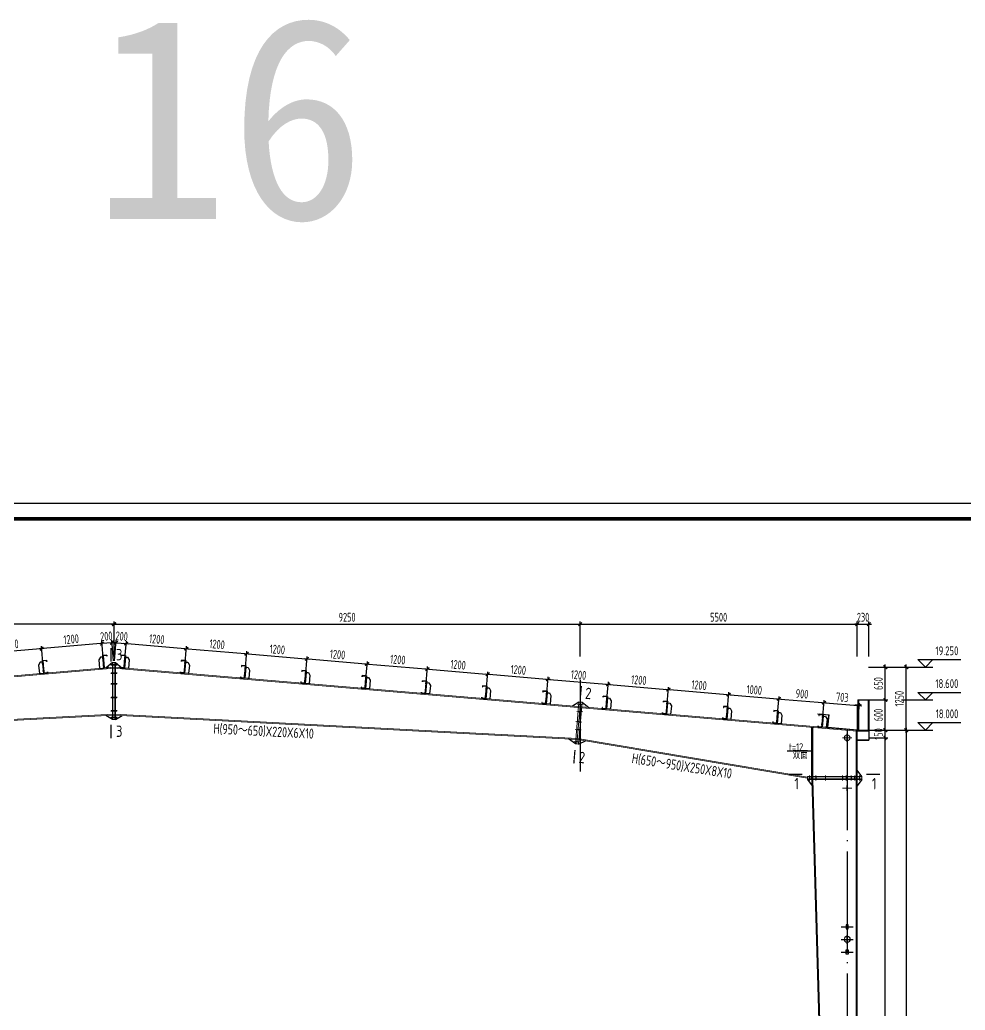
# Model space of a CAD drawing. Extents: x -3102990 to -851544, y -5293060 to -2540151.
# Drawn here: x -1113714 to -1076190, y -2651013 to -2611723 of the extents above; entities that cross this region are included whole.
import ezdxf
from ezdxf.enums import TextEntityAlignment as Align

# ---------------------------------------------------------------- set-up
doc = ezdxf.new("R2010")
doc.units = 0
doc.header["$LTSCALE"] = 1000
doc.header["$PDMODE"] = 1
doc.linetypes.add('DOTE', pattern=[2.42, 2, -0.2, 0.02, -0.2])
doc.layers.get('0').update_dxf_attribs({"linetype": 'CONTINUOUS'})
doc.layers.get('Defpoints').update_dxf_attribs({"linetype": 'CONTINUOUS'})
for name, color, linetype in [('10', 7, 'CONTINUOUS'), ('AXIS', 253, 'DOTE'), ('BEAM_CON', 4, 'CONTINUOUS'), ('COLU', 7, 'CONTINUOUS'), ('DIM', 3, 'CONTINUOUS'), ('NUM', 7, 'CONTINUOUS'), ('PUB_TITLE', 4, 'CONTINUOUS'), ('REIN', 1, 'CONTINUOUS'), ('TEXT', 7, 'CONTINUOUS'), ('THIN', 7, 'CONTINUOUS'), ('柱子', 3, 'CONTINUOUS'), ('檩托', 151, 'CONTINUOUS')]:
    doc.layers.add(name, color=color, linetype=linetype)
doc.layers.add('yichutu', color=7, linetype='CONTINUOUS', true_color=0xffffff, plot=False)
doc.styles.add('STYLE1', font='simhei.ttf', dxfattribs={"width": 0.8})
doc.styles.add('TSSD_Dimension', font='tssdeng.shx', dxfattribs={"width": 0.7, "bigfont": 'Hztxt.shx'})
doc.styles.add('TSSD_Label', font='tssdeng.shx', dxfattribs={"width": 0.75, "bigfont": 'hztxt.shx'})
doc.styles.add('TSSD_Norm', font='Tssdeng.shx', dxfattribs={"width": 0.75, "bigfont": 'hztxt.shx'})
doc.styles.add('TSSD_Rein', font='Tssdeng.shx', dxfattribs={"width": 0.75, "bigfont": 'hztxt.shx'})
doc.dimstyles.new('TSSD_50_100', dxfattribs={"dimtxt": 350, "dimasz": 100, "dimexe": 100, "dimexo": 250, "dimgap": 100, "dimtad": 1, "dimdec": 0, "dimlfac": 0.5, "dimzin": 0, "dimdsep": 46, "dimtxsty": 'TSSD_Dimension', "dimblk": 'ARCHTICK', "dimcen": 0, "dimdle": 100, "dimclrt": 7, "dimadec": 0, "dimazin": 0, "dimtfac": 1, "dimtdec": 0, "dimtix": 1, "dimtmove": 2, "dimatfit": 3, "dimfxl": 1, "dimtolj": 1, "dimtzin": 0, "dimarcsym": 0})

# ---------------------------------------------------------------- blocks, each defined once
blk = doc.blocks.new('A$C28752233')
at = {"layer": '檩托'}
for p, q in [((-151, 23), (-219, -78)), ((-60, 23), (-151, 23)), ((-60, 83), (-60, 23)), ((-46, 83), (-60, 83)), ((-60, 23), (-60, -417)), ((-46, 83), (111, 83)), ((-46, -417), (-46, 83)), ((-46, -417), (-46, 83)), ((-40, 78), (-40, -411)), ((106, 78), (-40, 78)), ((106, 38), (106, 78)), ((111, 38), (106, 38)), ((111, 83), (111, 38)), ((-219, -78), (-219, -417)), ((-87, -18), (-12, -18)), ((-87, -316), (-12, -316)), ((106, -372), (111, -372)), ((106, -411), (106, -372)), ((111, -372), (111, -417)), ((-219, -417), (-46, -417)), ((111, -417), (-46, -417)), ((-40, -411), (106, -411))]:
    blk.add_line(p, q, dxfattribs=at)
at = {"layer": '檩托', "const_width": 20, "elevation": 793}
blk.add_lwpolyline([(-60, -18), (-40, -18)], dxfattribs=at)
at = {"layer": '檩托', "const_width": 20}
blk.add_lwpolyline([(-60, -316), (-40, -316)], dxfattribs=at)
blk = doc.blocks.new('_ArchTick')
at = {"color": 0, "const_width": 0.5}
blk.add_lwpolyline([(-0.71, -0.71), (0.71, 0.71)], dxfattribs=at)
blk = doc.blocks.new('*D327')
at = {"layer": 'Defpoints', "color": 0, "ltscale": 1.5}
for p in [(-1110455, -2636468), (-1110373, -2637439), (-1109974, -2637405)]:
    blk.add_point(p, dxfattribs=at)
at = {"layer": 'DIM', "color": 0, "lineweight": -2, "ltscale": 1.5}
for p, q in [((-1110455, -2636468), (-1110555, -2636476)), ((-1110394, -2637190), (-1110464, -2636368)), ((-1110057, -2636434), (-1110455, -2636468)), ((-1109995, -2637156), (-1110065, -2636334)), ((-1110057, -2636434), (-1109957, -2636426))]:
    blk.add_line(p, q, dxfattribs=at)
at = {"layer": 'DIM', "color": 0, "lineweight": -2, "ltscale": 1.5, "xscale": 100, "yscale": 100, "zscale": 100}
for p, rotation in [((-1110057, -2636434), 184.8440003750717), ((-1110455, -2636468), 4.844000375071663)]:
    blk.add_blockref('_ArchTick', p, dxfattribs=dict(at, rotation=rotation))
at = {"layer": 'DIM', "color": 7, "ltscale": 1.5, "insert": (-1110279, -2636177), "char_height": 350, "attachment_point": 5, "rotation": 4.844, "style": 'TSSD_Dimension'}
blk.add_mtext('\\A1;200', dxfattribs=at)
blk = doc.blocks.new('*D328')
at = {"layer": 'Defpoints', "color": 0, "ltscale": 1.5}
for p in [(-1112847, -2636670), (-1110373, -2637439), (-1112764, -2637642)]:
    blk.add_point(p, dxfattribs=at)
at = {"layer": 'DIM', "color": 0, "lineweight": -2, "ltscale": 1.5}
for p, q in [((-1110356, -2636459), (-1112946, -2636679)), ((-1112785, -2637392), (-1112855, -2636571)), ((-1110394, -2637190), (-1110464, -2636368))]:
    blk.add_line(p, q, dxfattribs=at)
at = {"layer": 'DIM', "color": 0, "lineweight": -2, "ltscale": 1.5, "xscale": 100, "yscale": 100, "zscale": 100}
for p, rotation in [((-1112847, -2636670), 184.8440003750279), ((-1110455, -2636468), 4.844000375027928)]:
    blk.add_blockref('_ArchTick', p, dxfattribs=dict(at, rotation=rotation))
at = {"layer": 'DIM', "color": 7, "ltscale": 1.5, "insert": (-1111674, -2636295), "char_height": 350, "attachment_point": 5, "rotation": 4.844, "style": 'TSSD_Dimension'}
blk.add_mtext('\\A1;1200', dxfattribs=at)
blk = doc.blocks.new('*D329')
at = {"layer": 'Defpoints', "color": 0, "ltscale": 1.5}
for p in [(-1115238, -2636873), (-1115156, -2637844), (-1112764, -2637642)]:
    blk.add_point(p, dxfattribs=at)
at = {"layer": 'DIM', "color": 0, "lineweight": -2, "ltscale": 1.5}
for p, q in [((-1112747, -2636662), (-1115338, -2636882)), ((-1112785, -2637392), (-1112855, -2636571)), ((-1115177, -2637595), (-1115246, -2636774))]:
    blk.add_line(p, q, dxfattribs=at)
at = {"layer": 'DIM', "color": 0, "lineweight": -2, "ltscale": 1.5, "xscale": 100, "yscale": 100, "zscale": 100}
for p, rotation in [((-1112847, -2636670), 4.844000375027928), ((-1115238, -2636873), 184.8440003750279)]:
    blk.add_blockref('_ArchTick', p, dxfattribs=dict(at, rotation=rotation))
at = {"layer": 'DIM', "color": 7, "ltscale": 1.5, "insert": (-1114066, -2636498), "char_height": 350, "attachment_point": 5, "rotation": 4.844, "style": 'TSSD_Dimension'}
blk.add_mtext('\\A1;1200', dxfattribs=at)
blk = doc.blocks.new('*D338')
at = {"layer": 'Defpoints', "color": 0, "ltscale": 1.5}
for p in [(-1128474, -2635698), (-1128474, -2637225), (-1109974, -2637225)]:
    blk.add_point(p, dxfattribs=at)
at = {"layer": 'DIM', "color": 0, "lineweight": -2, "ltscale": 1.5}
for p, q in [((-1109874, -2635698), (-1128574, -2635698)), ((-1128474, -2636975), (-1128474, -2635598)), ((-1109974, -2636975), (-1109974, -2635598))]:
    blk.add_line(p, q, dxfattribs=at)
at = {"layer": 'DIM', "color": 0, "lineweight": -2, "ltscale": 1.5, "xscale": 100, "yscale": 100, "zscale": 100, "rotation": 180}
blk.add_blockref('_ArchTick', (-1128474, -2635698), dxfattribs=at)
at = {"layer": 'DIM', "color": 0, "lineweight": -2, "ltscale": 1.5, "xscale": 100, "yscale": 100, "zscale": 100}
blk.add_blockref('_ArchTick', (-1109974, -2635698), dxfattribs=at)
at = {"layer": 'DIM', "color": 7, "ltscale": 1.5, "insert": (-1119224, -2635423), "char_height": 350, "attachment_point": 5, "style": 'TSSD_Dimension'}
blk.add_mtext('\\A1;9250', dxfattribs=at)
blk = doc.blocks.new('*D412')
at = {"layer": 'Defpoints', "color": 0, "ltscale": 1.5}
for p in [(-1079822, -2639905), (-1079822, -2675905), (-1078528, -2675905)]:
    blk.add_point(p, dxfattribs=at)
at = {"layer": 'DIM', "color": 0, "lineweight": -2, "ltscale": 1.5}
for p, q in [((-1078528, -2639805), (-1078528, -2676005)), ((-1079572, -2639905), (-1078428, -2639905)), ((-1079572, -2675905), (-1078428, -2675905))]:
    blk.add_line(p, q, dxfattribs=at)
at = {"layer": 'DIM', "color": 0, "lineweight": -2, "ltscale": 1.5, "xscale": 100, "yscale": 100, "zscale": 100}
for p, rotation in [((-1078528, -2639905), 90), ((-1078528, -2675905), 270)]:
    blk.add_blockref('_ArchTick', p, dxfattribs=dict(at, rotation=rotation))
at = {"layer": 'DIM', "color": 7, "ltscale": 1.5, "insert": (-1078803, -2657905), "char_height": 350, "attachment_point": 5, "rotation": 90, "style": 'TSSD_Dimension'}
blk.add_mtext('\\A1;18000', dxfattribs=at)
blk = doc.blocks.new('*D413')
at = {"layer": 'Defpoints', "color": 0, "ltscale": 1.5}
for p in [(-1109493, -2636468), (-1109974, -2637405), (-1109576, -2637439)]:
    blk.add_point(p, dxfattribs=at)
at = {"layer": 'DIM', "color": 0, "lineweight": -2, "ltscale": 1.5}
for p, q in [((-1109892, -2636434), (-1109992, -2636426)), ((-1109953, -2637156), (-1109884, -2636334)), ((-1109892, -2636434), (-1109493, -2636468)), ((-1109555, -2637190), (-1109485, -2636368)), ((-1109493, -2636468), (-1109394, -2636476))]:
    blk.add_line(p, q, dxfattribs=at)
at = {"layer": 'DIM', "color": 0, "lineweight": -2, "ltscale": 1.5, "xscale": 100, "yscale": 100, "zscale": 100}
for p, rotation in [((-1109892, -2636434), 355.1559996249284), ((-1109493, -2636468), 175.1559996249283)]:
    blk.add_blockref('_ArchTick', p, dxfattribs=dict(at, rotation=rotation))
at = {"layer": 'DIM', "color": 7, "ltscale": 1.5, "insert": (-1109670, -2636177), "char_height": 350, "attachment_point": 5, "rotation": 355.156, "style": 'TSSD_Dimension'}
blk.add_mtext('\\A1;200', dxfattribs=at)
blk = doc.blocks.new('*D414')
at = {"layer": 'Defpoints', "color": 0, "ltscale": 1.5}
for p in [(-1107102, -2636670), (-1109576, -2637439), (-1107184, -2637642)]:
    blk.add_point(p, dxfattribs=at)
at = {"layer": 'DIM', "color": 0, "lineweight": -2, "ltscale": 1.5}
for p, q in [((-1109593, -2636459), (-1107002, -2636679)), ((-1109555, -2637190), (-1109485, -2636368)), ((-1107163, -2637392), (-1107094, -2636571))]:
    blk.add_line(p, q, dxfattribs=at)
at = {"layer": 'DIM', "color": 0, "lineweight": -2, "ltscale": 1.5, "xscale": 100, "yscale": 100, "zscale": 100}
for p, rotation in [((-1109493, -2636468), 175.1559996247635), ((-1107102, -2636670), 355.1559996247635)]:
    blk.add_blockref('_ArchTick', p, dxfattribs=dict(at, rotation=rotation))
at = {"layer": 'DIM', "color": 7, "ltscale": 1.5, "insert": (-1108275, -2636295), "char_height": 350, "attachment_point": 5, "rotation": 355.156, "style": 'TSSD_Dimension'}
blk.add_mtext('\\A1;1200', dxfattribs=at)
blk = doc.blocks.new('*D415')
at = {"layer": 'Defpoints', "color": 0, "ltscale": 1.5}
for p in [(-1104711, -2636873), (-1107184, -2637642), (-1104793, -2637844)]:
    blk.add_point(p, dxfattribs=at)
at = {"layer": 'DIM', "color": 0, "lineweight": -2, "ltscale": 1.5}
for p, q in [((-1107202, -2636662), (-1104611, -2636882)), ((-1107163, -2637392), (-1107094, -2636571)), ((-1104772, -2637595), (-1104702, -2636774))]:
    blk.add_line(p, q, dxfattribs=at)
at = {"layer": 'DIM', "color": 0, "lineweight": -2, "ltscale": 1.5, "xscale": 100, "yscale": 100, "zscale": 100}
for p, rotation in [((-1107102, -2636670), 175.1559996247635), ((-1104711, -2636873), 355.1559996247635)]:
    blk.add_blockref('_ArchTick', p, dxfattribs=dict(at, rotation=rotation))
at = {"layer": 'DIM', "color": 7, "ltscale": 1.5, "insert": (-1105883, -2636498), "char_height": 350, "attachment_point": 5, "rotation": 355.156, "style": 'TSSD_Dimension'}
blk.add_mtext('\\A1;1200', dxfattribs=at)
blk = doc.blocks.new('*D416')
at = {"layer": 'Defpoints', "color": 0, "ltscale": 1.5}
for p in [(-1102319, -2637076), (-1104793, -2637844), (-1102401, -2638047)]:
    blk.add_point(p, dxfattribs=at)
at = {"layer": 'DIM', "color": 0, "lineweight": -2, "ltscale": 1.5}
for p, q in [((-1104810, -2636865), (-1102220, -2637084)), ((-1104772, -2637595), (-1104702, -2636774)), ((-1102380, -2637798), (-1102311, -2636976))]:
    blk.add_line(p, q, dxfattribs=at)
at = {"layer": 'DIM', "color": 0, "lineweight": -2, "ltscale": 1.5, "xscale": 100, "yscale": 100, "zscale": 100}
for p, rotation in [((-1104711, -2636873), 175.1559996247635), ((-1102319, -2637076), 355.1559996247635)]:
    blk.add_blockref('_ArchTick', p, dxfattribs=dict(at, rotation=rotation))
at = {"layer": 'DIM', "color": 7, "ltscale": 1.5, "insert": (-1103492, -2636700), "char_height": 350, "attachment_point": 5, "rotation": 355.156, "style": 'TSSD_Dimension'}
blk.add_mtext('\\A1;1200', dxfattribs=at)
blk = doc.blocks.new('*D417')
at = {"layer": 'Defpoints', "color": 0, "ltscale": 1.5}
for p in [(-1099928, -2637278), (-1102401, -2638047), (-1100010, -2638250)]:
    blk.add_point(p, dxfattribs=at)
at = {"layer": 'DIM', "color": 0, "lineweight": -2, "ltscale": 1.5}
for p, q in [((-1102419, -2637067), (-1099828, -2637287)), ((-1102380, -2637798), (-1102311, -2636976)), ((-1099989, -2638000), (-1099919, -2637179))]:
    blk.add_line(p, q, dxfattribs=at)
at = {"layer": 'DIM', "color": 0, "lineweight": -2, "ltscale": 1.5, "xscale": 100, "yscale": 100, "zscale": 100}
for p, rotation in [((-1102319, -2637076), 175.1559996247635), ((-1099928, -2637278), 355.1559996247635)]:
    blk.add_blockref('_ArchTick', p, dxfattribs=dict(at, rotation=rotation))
at = {"layer": 'DIM', "color": 7, "ltscale": 1.5, "insert": (-1101100, -2636903), "char_height": 350, "attachment_point": 5, "rotation": 355.156, "style": 'TSSD_Dimension'}
blk.add_mtext('\\A1;1200', dxfattribs=at)
blk = doc.blocks.new('*D418')
at = {"layer": 'Defpoints', "color": 0, "ltscale": 1.5}
for p in [(-1097536, -2637481), (-1100010, -2638250), (-1097619, -2638452)]:
    blk.add_point(p, dxfattribs=at)
at = {"layer": 'DIM', "color": 0, "lineweight": -2, "ltscale": 1.5}
for p, q in [((-1100027, -2637270), (-1097437, -2637490)), ((-1099989, -2638000), (-1099919, -2637179)), ((-1097597, -2638203), (-1097528, -2637382))]:
    blk.add_line(p, q, dxfattribs=at)
at = {"layer": 'DIM', "color": 0, "lineweight": -2, "ltscale": 1.5, "xscale": 100, "yscale": 100, "zscale": 100}
for p, rotation in [((-1099928, -2637278), 175.1559996247635), ((-1097536, -2637481), 355.1559996247635)]:
    blk.add_blockref('_ArchTick', p, dxfattribs=dict(at, rotation=rotation))
at = {"layer": 'DIM', "color": 7, "ltscale": 1.5, "insert": (-1098709, -2637106), "char_height": 350, "attachment_point": 5, "rotation": 355.156, "style": 'TSSD_Dimension'}
blk.add_mtext('\\A1;1200', dxfattribs=at)
blk = doc.blocks.new('*D419')
at = {"layer": 'Defpoints', "color": 0, "ltscale": 1.5}
for p in [(-1095145, -2637684), (-1097619, -2638452), (-1095227, -2638655)]:
    blk.add_point(p, dxfattribs=at)
at = {"layer": 'DIM', "color": 0, "lineweight": -2, "ltscale": 1.5}
for p, q in [((-1097636, -2637473), (-1095045, -2637692)), ((-1097597, -2638203), (-1097528, -2637382)), ((-1095206, -2638406), (-1095136, -2637584))]:
    blk.add_line(p, q, dxfattribs=at)
at = {"layer": 'DIM', "color": 0, "lineweight": -2, "ltscale": 1.5, "xscale": 100, "yscale": 100, "zscale": 100}
for p, rotation in [((-1097536, -2637481), 175.1559996247635), ((-1095145, -2637684), 355.1559996247635)]:
    blk.add_blockref('_ArchTick', p, dxfattribs=dict(at, rotation=rotation))
at = {"layer": 'DIM', "color": 7, "ltscale": 1.5, "insert": (-1096317, -2637308), "char_height": 350, "attachment_point": 5, "rotation": 355.156, "style": 'TSSD_Dimension'}
blk.add_mtext('\\A1;1200', dxfattribs=at)
blk = doc.blocks.new('*D420')
at = {"layer": 'Defpoints', "color": 0, "ltscale": 1.5}
for p in [(-1092753, -2637886), (-1095227, -2638655), (-1092836, -2638858)]:
    blk.add_point(p, dxfattribs=at)
at = {"layer": 'DIM', "color": 0, "lineweight": -2, "ltscale": 1.5}
for p, q in [((-1095245, -2637675), (-1092654, -2637895)), ((-1095206, -2638406), (-1095136, -2637584)), ((-1092815, -2638608), (-1092745, -2637787))]:
    blk.add_line(p, q, dxfattribs=at)
at = {"layer": 'DIM', "color": 0, "lineweight": -2, "ltscale": 1.5, "xscale": 100, "yscale": 100, "zscale": 100}
for p, rotation in [((-1095145, -2637684), 175.1559996247635), ((-1092753, -2637886), 355.1559996247635)]:
    blk.add_blockref('_ArchTick', p, dxfattribs=dict(at, rotation=rotation))
at = {"layer": 'DIM', "color": 7, "ltscale": 1.5, "insert": (-1093926, -2637511), "char_height": 350, "attachment_point": 5, "rotation": 355.156, "style": 'TSSD_Dimension'}
blk.add_mtext('\\A1;1200', dxfattribs=at)
blk = doc.blocks.new('*D421')
at = {"layer": 'Defpoints', "color": 0, "ltscale": 1.5}
for p in [(-1090362, -2638089), (-1092836, -2638858), (-1090444, -2639060)]:
    blk.add_point(p, dxfattribs=at)
at = {"layer": 'DIM', "color": 0, "lineweight": -2, "ltscale": 1.5}
for p, q in [((-1092853, -2637878), (-1090262, -2638098)), ((-1092815, -2638608), (-1092745, -2637787)), ((-1090423, -2638811), (-1090354, -2637989))]:
    blk.add_line(p, q, dxfattribs=at)
at = {"layer": 'DIM', "color": 0, "lineweight": -2, "ltscale": 1.5, "xscale": 100, "yscale": 100, "zscale": 100}
for p, rotation in [((-1092753, -2637886), 175.1559996247635), ((-1090362, -2638089), 355.1559996247635)]:
    blk.add_blockref('_ArchTick', p, dxfattribs=dict(at, rotation=rotation))
at = {"layer": 'DIM', "color": 7, "ltscale": 1.5, "insert": (-1091535, -2637714), "char_height": 350, "attachment_point": 5, "rotation": 355.156, "style": 'TSSD_Dimension'}
blk.add_mtext('\\A1;1200', dxfattribs=at)
blk = doc.blocks.new('*D422')
at = {"layer": 'Defpoints', "color": 0, "ltscale": 1.5}
for p in [(-1087971, -2638292), (-1090444, -2639060), (-1088053, -2639263)]:
    blk.add_point(p, dxfattribs=at)
at = {"layer": 'DIM', "color": 0, "lineweight": -2, "ltscale": 1.5}
for p, q in [((-1090462, -2638081), (-1087871, -2638300)), ((-1090423, -2638811), (-1090354, -2637989)), ((-1088032, -2639014), (-1087962, -2638192))]:
    blk.add_line(p, q, dxfattribs=at)
at = {"layer": 'DIM', "color": 0, "lineweight": -2, "ltscale": 1.5, "xscale": 100, "yscale": 100, "zscale": 100}
for p, rotation in [((-1090362, -2638089), 175.1559996247635), ((-1087971, -2638292), 355.1559996247635)]:
    blk.add_blockref('_ArchTick', p, dxfattribs=dict(at, rotation=rotation))
at = {"layer": 'DIM', "color": 7, "ltscale": 1.5, "insert": (-1089143, -2637916), "char_height": 350, "attachment_point": 5, "rotation": 355.156, "style": 'TSSD_Dimension'}
blk.add_mtext('\\A1;1200', dxfattribs=at)
blk = doc.blocks.new('*D423')
at = {"layer": 'Defpoints', "color": 0, "ltscale": 1.5}
for p in [(-1085579, -2638494), (-1088053, -2639263), (-1085661, -2639466)]:
    blk.add_point(p, dxfattribs=at)
at = {"layer": 'DIM', "color": 0, "lineweight": -2, "ltscale": 1.5}
for p, q in [((-1088070, -2638283), (-1085480, -2638503)), ((-1088032, -2639014), (-1087962, -2638192)), ((-1085640, -2639216), (-1085571, -2638395))]:
    blk.add_line(p, q, dxfattribs=at)
at = {"layer": 'DIM', "color": 0, "lineweight": -2, "ltscale": 1.5, "xscale": 100, "yscale": 100, "zscale": 100}
for p, rotation in [((-1087971, -2638292), 175.1559996247635), ((-1085579, -2638494), 355.1559996247635)]:
    blk.add_blockref('_ArchTick', p, dxfattribs=dict(at, rotation=rotation))
at = {"layer": 'DIM', "color": 7, "ltscale": 1.5, "insert": (-1086752, -2638119), "char_height": 350, "attachment_point": 5, "rotation": 355.156, "style": 'TSSD_Dimension'}
blk.add_mtext('\\A1;1200', dxfattribs=at)
blk = doc.blocks.new('*D424')
at = {"layer": 'Defpoints', "color": 0, "ltscale": 1.5}
for p in [(-1091474, -2635698), (-1109974, -2637225), (-1091474, -2637225)]:
    blk.add_point(p, dxfattribs=at)
at = {"layer": 'DIM', "color": 0, "lineweight": -2, "ltscale": 1.5}
for p, q in [((-1110074, -2635698), (-1091374, -2635698)), ((-1109974, -2636975), (-1109974, -2635598)), ((-1091474, -2636975), (-1091474, -2635598))]:
    blk.add_line(p, q, dxfattribs=at)
at = {"layer": 'DIM', "color": 0, "lineweight": -2, "ltscale": 1.5, "xscale": 100, "yscale": 100, "zscale": 100, "rotation": 180}
blk.add_blockref('_ArchTick', (-1109974, -2635698), dxfattribs=at)
at = {"layer": 'DIM', "color": 0, "lineweight": -2, "ltscale": 1.5, "xscale": 100, "yscale": 100, "zscale": 100}
blk.add_blockref('_ArchTick', (-1091474, -2635698), dxfattribs=at)
at = {"layer": 'DIM', "color": 7, "ltscale": 1.5, "insert": (-1100724, -2635423), "char_height": 350, "attachment_point": 5, "style": 'TSSD_Dimension'}
blk.add_mtext('\\A1;9250', dxfattribs=at)
blk = doc.blocks.new('*D425')
at = {"layer": 'Defpoints', "color": 0, "ltscale": 1.5}
for p in [(-1080474, -2635698), (-1091474, -2637225), (-1080474, -2637225)]:
    blk.add_point(p, dxfattribs=at)
at = {"layer": 'DIM', "color": 0, "lineweight": -2, "ltscale": 1.5}
for p, q in [((-1091574, -2635698), (-1080374, -2635698)), ((-1091474, -2636975), (-1091474, -2635598)), ((-1080474, -2636975), (-1080474, -2635598))]:
    blk.add_line(p, q, dxfattribs=at)
at = {"layer": 'DIM', "color": 0, "lineweight": -2, "ltscale": 1.5, "xscale": 100, "yscale": 100, "zscale": 100, "rotation": 180}
blk.add_blockref('_ArchTick', (-1091474, -2635698), dxfattribs=at)
at = {"layer": 'DIM', "color": 0, "lineweight": -2, "ltscale": 1.5, "xscale": 100, "yscale": 100, "zscale": 100}
blk.add_blockref('_ArchTick', (-1080474, -2635698), dxfattribs=at)
at = {"layer": 'DIM', "color": 7, "ltscale": 1.5, "insert": (-1085974, -2635423), "char_height": 350, "attachment_point": 5, "style": 'TSSD_Dimension'}
blk.add_mtext('\\A1;5500', dxfattribs=at)
blk = doc.blocks.new('*D426')
at = {"layer": 'Defpoints', "color": 0, "ltscale": 1.5}
for p in [(-1080014, -2635698), (-1080474, -2637225), (-1080014, -2637225)]:
    blk.add_point(p, dxfattribs=at)
at = {"layer": 'DIM', "color": 0, "lineweight": -2, "ltscale": 1.5}
for p, q in [((-1080474, -2635698), (-1080574, -2635698)), ((-1080474, -2636975), (-1080474, -2635598)), ((-1080474, -2635698), (-1080014, -2635698)), ((-1080014, -2636975), (-1080014, -2635598)), ((-1080014, -2635698), (-1079914, -2635698))]:
    blk.add_line(p, q, dxfattribs=at)
at = {"layer": 'DIM', "color": 0, "lineweight": -2, "ltscale": 1.5, "xscale": 100, "yscale": 100, "zscale": 100}
blk.add_blockref('_ArchTick', (-1080474, -2635698), dxfattribs=at)
at = {"layer": 'DIM', "color": 0, "lineweight": -2, "ltscale": 1.5, "xscale": 100, "yscale": 100, "zscale": 100, "rotation": 180}
blk.add_blockref('_ArchTick', (-1080014, -2635698), dxfattribs=at)
at = {"layer": 'DIM', "color": 7, "ltscale": 1.5, "insert": (-1080244, -2635423), "char_height": 350, "attachment_point": 5, "style": 'TSSD_Dimension'}
blk.add_mtext('\\A1;230', dxfattribs=at)
blk = doc.blocks.new('*D427')
at = {"layer": 'Defpoints', "color": 0, "ltscale": 1.5}
for p in [(-1083586, -2638663), (-1085661, -2639466), (-1083669, -2639634)]:
    blk.add_point(p, dxfattribs=at)
at = {"layer": 'DIM', "color": 0, "lineweight": -2, "ltscale": 1.5}
for p, q in [((-1085679, -2638486), (-1083487, -2638672)), ((-1085640, -2639216), (-1085571, -2638395)), ((-1083648, -2639385), (-1083578, -2638564))]:
    blk.add_line(p, q, dxfattribs=at)
at = {"layer": 'DIM', "color": 0, "lineweight": -2, "ltscale": 1.5, "xscale": 100, "yscale": 100, "zscale": 100}
for p, rotation in [((-1085579, -2638494), 175.1559996249161), ((-1083586, -2638663), 355.1559996249162)]:
    blk.add_blockref('_ArchTick', p, dxfattribs=dict(at, rotation=rotation))
at = {"layer": 'DIM', "color": 7, "ltscale": 1.5, "insert": (-1084560, -2638305), "char_height": 350, "attachment_point": 5, "rotation": 355.156, "style": 'TSSD_Dimension'}
blk.add_mtext('\\A1;1000', dxfattribs=at)
blk = doc.blocks.new('*D428')
at = {"layer": 'Defpoints', "color": 0, "ltscale": 1.5}
for p in [(-1081793, -2638815), (-1083669, -2639634), (-1081875, -2639786)]:
    blk.add_point(p, dxfattribs=at)
at = {"layer": 'DIM', "color": 0, "lineweight": -2, "ltscale": 1.5}
for p, q in [((-1083686, -2638655), (-1081693, -2638824)), ((-1083648, -2639385), (-1083578, -2638564)), ((-1081854, -2639537), (-1081784, -2638716))]:
    blk.add_line(p, q, dxfattribs=at)
at = {"layer": 'DIM', "color": 0, "lineweight": -2, "ltscale": 1.5, "xscale": 100, "yscale": 100, "zscale": 100}
for p, rotation in [((-1083586, -2638663), 175.1559996247635), ((-1081793, -2638815), 355.1559996247635)]:
    blk.add_blockref('_ArchTick', p, dxfattribs=dict(at, rotation=rotation))
at = {"layer": 'DIM', "color": 7, "ltscale": 1.5, "insert": (-1082666, -2638465), "char_height": 350, "attachment_point": 5, "rotation": 355.156, "style": 'TSSD_Dimension'}
blk.add_mtext('\\A1;900', dxfattribs=at)
blk = doc.blocks.new('*D429')
at = {"layer": 'Defpoints', "color": 0, "ltscale": 1.5}
for p in [(-1080392, -2638934), (-1081875, -2639786), (-1080474, -2639905)]:
    blk.add_point(p, dxfattribs=at)
at = {"layer": 'DIM', "color": 0, "lineweight": -2, "ltscale": 1.5}
for p, q in [((-1081892, -2638807), (-1080292, -2638942)), ((-1081854, -2639537), (-1081784, -2638716)), ((-1080453, -2639656), (-1080384, -2638834))]:
    blk.add_line(p, q, dxfattribs=at)
at = {"layer": 'DIM', "color": 0, "lineweight": -2, "ltscale": 1.5, "xscale": 100, "yscale": 100, "zscale": 100}
for p, rotation in [((-1081793, -2638815), 175.1559996247635), ((-1080392, -2638934), 355.1559996247635)]:
    blk.add_blockref('_ArchTick', p, dxfattribs=dict(at, rotation=rotation))
at = {"layer": 'DIM', "color": 7, "ltscale": 1.5, "insert": (-1081069, -2638601), "char_height": 350, "attachment_point": 5, "rotation": 355.156, "style": 'TSSD_Dimension'}
blk.add_mtext('\\A1;703', dxfattribs=at)
blk = doc.blocks.new('*D431')
at = {"layer": 'Defpoints', "color": 0, "ltscale": 1.5}
for p in [(-1080282, -2640205), (-1079360, -2640205), (-1080282, -2665905)]:
    blk.add_point(p, dxfattribs=at)
at = {"layer": 'DIM', "color": 0, "lineweight": -2, "ltscale": 1.5}
for p, q in [((-1080032, -2640205), (-1079260, -2640205)), ((-1079360, -2666005), (-1079360, -2640105)), ((-1080032, -2665905), (-1079260, -2665905))]:
    blk.add_line(p, q, dxfattribs=at)
at = {"layer": 'DIM', "color": 0, "lineweight": -2, "ltscale": 1.5, "xscale": 100, "yscale": 100, "zscale": 100}
for p, rotation in [((-1079360, -2640205), 90), ((-1079360, -2665905), 270)]:
    blk.add_blockref('_ArchTick', p, dxfattribs=dict(at, rotation=rotation))
at = {"layer": 'DIM', "color": 7, "ltscale": 1.5, "insert": (-1079635, -2653055), "char_height": 350, "attachment_point": 5, "rotation": 90, "style": 'TSSD_Dimension'}
blk.add_mtext('\\A1;12850', dxfattribs=at)
blk = doc.blocks.new('*D432')
at = {"layer": 'Defpoints', "color": 0, "ltscale": 1.5}
for p in [(-1080282, -2639905), (-1080282, -2640205), (-1079360, -2639905)]:
    blk.add_point(p, dxfattribs=at)
at = {"layer": 'DIM', "color": 0, "lineweight": -2, "ltscale": 1.5}
for p, q in [((-1079360, -2639905), (-1079360, -2639805)), ((-1080032, -2639905), (-1079260, -2639905)), ((-1080032, -2640205), (-1079260, -2640205)), ((-1079360, -2640205), (-1079360, -2639905)), ((-1079360, -2640205), (-1079360, -2640305))]:
    blk.add_line(p, q, dxfattribs=at)
at = {"layer": 'DIM', "color": 0, "lineweight": -2, "ltscale": 1.5, "xscale": 100, "yscale": 100, "zscale": 100}
for p, rotation in [((-1079360, -2639905), 270), ((-1079360, -2640205), 90)]:
    blk.add_blockref('_ArchTick', p, dxfattribs=dict(at, rotation=rotation))
at = {"layer": 'DIM', "color": 7, "ltscale": 1.5, "insert": (-1079635, -2640055), "char_height": 350, "attachment_point": 5, "rotation": 90, "style": 'TSSD_Dimension'}
blk.add_mtext('\\A1;150', dxfattribs=at)
blk = doc.blocks.new('*D433')
at = {"layer": 'Defpoints', "color": 0, "ltscale": 1.5}
for p in [(-1080282, -2638705), (-1079360, -2638705), (-1080282, -2639905)]:
    blk.add_point(p, dxfattribs=at)
at = {"layer": 'DIM', "color": 0, "lineweight": -2, "ltscale": 1.5}
for p, q in [((-1079360, -2640005), (-1079360, -2638605)), ((-1080032, -2638705), (-1079260, -2638705)), ((-1080032, -2639905), (-1079260, -2639905))]:
    blk.add_line(p, q, dxfattribs=at)
at = {"layer": 'DIM', "color": 0, "lineweight": -2, "ltscale": 1.5, "xscale": 100, "yscale": 100, "zscale": 100}
for p, rotation in [((-1079360, -2638705), 90), ((-1079360, -2639905), 270)]:
    blk.add_blockref('_ArchTick', p, dxfattribs=dict(at, rotation=rotation))
at = {"layer": 'DIM', "color": 7, "ltscale": 1.5, "insert": (-1079635, -2639305), "char_height": 350, "attachment_point": 5, "rotation": 90, "style": 'TSSD_Dimension'}
blk.add_mtext('\\A1;600', dxfattribs=at)
blk = doc.blocks.new('*D434')
at = {"layer": 'Defpoints', "color": 0, "ltscale": 1.5}
for p in [(-1080282, -2637405), (-1079360, -2637405), (-1080282, -2638705)]:
    blk.add_point(p, dxfattribs=at)
at = {"layer": 'DIM', "color": 0, "lineweight": -2, "ltscale": 1.5}
for p, q in [((-1080032, -2637405), (-1079260, -2637405)), ((-1079360, -2638805), (-1079360, -2637305)), ((-1080032, -2638705), (-1079260, -2638705))]:
    blk.add_line(p, q, dxfattribs=at)
at = {"layer": 'DIM', "color": 0, "lineweight": -2, "ltscale": 1.5, "xscale": 100, "yscale": 100, "zscale": 100}
for p, rotation in [((-1079360, -2637405), 90), ((-1079360, -2638705), 270)]:
    blk.add_blockref('_ArchTick', p, dxfattribs=dict(at, rotation=rotation))
at = {"layer": 'DIM', "color": 7, "ltscale": 1.5, "insert": (-1079635, -2638055), "char_height": 350, "attachment_point": 5, "rotation": 90, "style": 'TSSD_Dimension'}
blk.add_mtext('\\A1;650', dxfattribs=at)
blk = doc.blocks.new('*D435')
at = {"layer": 'Defpoints', "color": 0, "ltscale": 1.5}
for p in [(-1079822, -2637405), (-1078528, -2637405), (-1079822, -2639905)]:
    blk.add_point(p, dxfattribs=at)
at = {"layer": 'DIM', "color": 0, "lineweight": -2, "ltscale": 1.5}
for p, q in [((-1079572, -2637405), (-1078428, -2637405)), ((-1078528, -2640005), (-1078528, -2637305)), ((-1079572, -2639905), (-1078428, -2639905))]:
    blk.add_line(p, q, dxfattribs=at)
at = {"layer": 'DIM', "color": 0, "lineweight": -2, "ltscale": 1.5, "xscale": 100, "yscale": 100, "zscale": 100}
for p, rotation in [((-1078528, -2637405), 90), ((-1078528, -2639905), 270)]:
    blk.add_blockref('_ArchTick', p, dxfattribs=dict(at, rotation=rotation))
at = {"layer": 'DIM', "color": 7, "ltscale": 1.5, "insert": (-1078803, -2638655), "char_height": 350, "attachment_point": 5, "rotation": 90, "style": 'TSSD_Dimension'}
blk.add_mtext('\\A1;1250', dxfattribs=at)
blk = doc.blocks.new('A$C154754DE')
at = {"layer": 'PUB_TITLE'}
blk.add_lwpolyline([(0, 0), (0, 59400), (105125, 59400), (105125, 0)], close=True, dxfattribs=at)
at = {"layer": 'PUB_TITLE', "const_width": 141}
blk.add_lwpolyline([(103711, 369), (103711, 58781), (1429, 58781), (1429, 369), (103711, 369)], dxfattribs=at)
blk = doc.blocks.new('yct-1051-594-105125-59399.99998844-100-1002.0')
at = {"layer": 'yichutu', "color": 7, "true_color": 0xffffff}
blk.add_lwpolyline([(0, 0), (0, 59400), (105125, 59400), (105125, 0)], close=True, dxfattribs=at)

msp = doc.modelspace()

# ---------------------------------------------------------------- linework, layer by layer
at = {"color": 4, "lineweight": 5, "ltscale": 1.5, "elevation": -2}
for points in [[(-1080760.32, -2640205.11, -1), (-1080988.32, -2640205.11, -1)], [(-1080766.32, -2640205.11, -1), (-1080982.32, -2640205.11, -1)], [(-1080751.92, -2648205.11, -1), (-1080996.72, -2648205.11, -1)], [(-1080757.02, -2648205.11, -1), (-1080991.62, -2648205.11, -1)]]:
    msp.add_lwpolyline(points, format="xyb", close=True, dxfattribs=at)
for points in [[(-1080864.32, -2640045.11), (-1080884.32, -2640045.11), (-1080884.32, -2640365.11), (-1080864.32, -2640365.11)], [(-1080865.82, -2648035.11), (-1080882.82, -2648035.11), (-1080882.82, -2648375.11), (-1080865.82, -2648375.11)]]:
    msp.add_lwpolyline(points, close=True, dxfattribs=at)
at = {"color": 4, "lineweight": 5, "ltscale": 1.5}
msp.add_lwpolyline([(-1080864.32, -2642105.19), (-1080884.32, -2642105.19), (-1080884.32, -2642305.19), (-1080864.32, -2642305.19)], close=True, dxfattribs=at)
at = {"layer": '10', "color": 6, "const_width": 50}
for points in [[(-1110094.81, -2636649.56), (-1110094.81, -2637189.56)], [(-1091425.42, -2638146.77), (-1091471.02, -2638684.84)], [(-1110094.81, -2639687.69), (-1110094.81, -2640227.69)], [(-1091678.38, -2640688.96), (-1091723.98, -2641227.04)], [(-1082652.89, -2641658.87), (-1083192.89, -2641658.87)], [(-1079575.87, -2641658.87), (-1080115.87, -2641658.87)]]:
    msp.add_lwpolyline(points, dxfattribs=at)
at = {"layer": 'AXIS', "ltscale": 2}
for p, q in [((-1091474.31, -2637905.9), (-1091474.31, -2641538.9)), ((-1080874.32, -2639871.21), (-1080874.32, -2675905.11))]:
    msp.add_line(p, q, dxfattribs=at)
at = {"layer": 'AXIS', "lineweight": 5, "ltscale": 0.5}
for p, q in [((-1081053.82, -2640205.11, -2), (-1080694.81, -2640205.11, -2)), ((-1081053.82, -2642205.19), (-1080694.81, -2642205.19))]:
    msp.add_line(p, q, dxfattribs=at)
at = {"layer": 'AXIS', "linetype": 'DOTE'}
for p, q in [((-1081118.32, -2647705.11, -2), (-1080630.32, -2647705.11, -2)), ((-1081118.32, -2648205.11, -2), (-1080630.32, -2648205.11, -2)), ((-1081118.32, -2648705.11, -2), (-1080630.32, -2648705.11, -2))]:
    msp.add_line(p, q, dxfattribs=at)
at = {"layer": 'BEAM_CON', "lineweight": 5, "ltscale": 1.5}
msp.add_lwpolyline([(-1082034.73, -2639271.08), (-1082034.73, -2639250.98), (-1081594.42, -2639290.46), (-1081635.89, -2639786.48), (-1080474.31, -2639885.11), (-1080474.31, -2639885.11), (-1080474.31, -2638925.11), (-1080574.31, -2638925.11), (-1080574.31, -2638905.11), (-1080454.31, -2638905.11), (-1080454.31, -2639905.11), (-1080474.31, -2639905.11), (-1081655.88, -2639804.97), (-1081613.66, -2639306.76), (-1082034.73, -2639271.08)], dxfattribs=at)
at = {"layer": 'BEAM_CON', "ltscale": 1.5, "elevation": -2}
for points in [[(-1080831.82, -2647620.11), (-1080916.82, -2647620.11), (-1080916.82, -2647790.11), (-1080831.82, -2647790.11)], [(-1080831.82, -2648790.11), (-1080916.82, -2648790.11), (-1080916.82, -2648620.11), (-1080831.82, -2648620.11)]]:
    msp.add_lwpolyline(points, close=True, dxfattribs=at)
at = {"layer": 'COLU', "color": 4, "lineweight": 5}
for p, q in [((-1109974.31, -2637405.11), (-1139474.31, -2639905.11)), ((-1109970.94, -2637444.96), (-1139470.94, -2639944.96)), ((-1109977.69, -2637444.96), (-1080477.69, -2639944.96)), ((-1109974.31, -2637405.11), (-1080474.31, -2639905.11)), ((-1091582.88, -2638884.05), (-1091348.93, -2638903.88)), ((-1128366.64, -2640228.32), (-1109976.41, -2639265.16)), ((-1128364.54, -2640268.26), (-1109974.31, -2639305.11)), ((-1091584.09, -2640268.26), (-1109974.31, -2639305.11)), ((-1091581.99, -2640228.32), (-1109972.21, -2639265.16)), ((-1091606.29, -2639160.28), (-1091372.34, -2639180.11)), ((-1091640.43, -2639563.12), (-1091406.48, -2639582.95)), ((-1091666.9, -2639875.4), (-1091432.94, -2639895.23)), ((-1082447.82, -2641765.72), (-1091577.6, -2640228.79)), ((-1080514.31, -2639901.72), (-1080514.31, -2675905.11)), ((-1080474.31, -2639905.11), (-1080474.31, -2675905.11)), ((-1091707.52, -2640354.72), (-1091473.56, -2640374.55)), ((-1082454.31, -2641805.19), (-1091584.09, -2640268.26)), ((-1082365.69, -2641905.23), (-1082365.69, -2641705.16)), ((-1082114.46, -2641905.23), (-1082114.46, -2641705.16)), ((-1081735.76, -2641905.23), (-1081735.76, -2641705.16)), ((-1081054.31, -2641905.23), (-1081054.31, -2641705.16)), ((-1080914.31, -2641905.23), (-1080914.31, -2641705.16)), ((-1080714.31, -2641905.23), (-1080714.31, -2641705.16)), ((-1080574.31, -2641905.23), (-1080574.31, -2641705.16)), ((-1080386.29, -2641905.23), (-1080386.29, -2641705.16)), ((-1082274.31, -2641865.19), (-1081274.31, -2675905.11)), ((-1082234.35, -2641863.43), (-1081234.35, -2675903.35))]:
    msp.add_line(p, q, dxfattribs=at)
at = {"layer": 'COLU', "color": 4, "ltscale": 1.5}
for p, q in [((-1110034.31, -2637225.11), (-1110285.31, -2637431.46)), ((-1110102.29, -2637315.11), (-1109861.26, -2637315.11)), ((-1109846.34, -2637315.11), (-1110087.37, -2637315.11)), ((-1109914.31, -2637225.11), (-1109663.32, -2637431.46)), ((-1110102.29, -2637638.35), (-1109861.26, -2637638.35)), ((-1109846.34, -2637638.35), (-1110087.37, -2637638.35)), ((-1110102.29, -2638065.95), (-1109861.26, -2638065.95)), ((-1109846.34, -2638065.95), (-1110087.37, -2638065.95)), ((-1110102.29, -2638611.94), (-1109861.26, -2638611.94)), ((-1109846.34, -2638611.94), (-1110087.37, -2638611.94)), ((-1091518.9, -2638788.48), (-1091779.4, -2638947.05)), ((-1091399.33, -2638798.61), (-1091127.92, -2639002.26)), ((-1110034.31, -2639485.11), (-1110295.66, -2639321.99)), ((-1110102.29, -2639140.33), (-1109861.26, -2639140.33)), ((-1110102.29, -2639401.47), (-1109861.26, -2639401.47)), ((-1109846.34, -2639140.33), (-1110087.37, -2639140.33)), ((-1109846.34, -2639401.47), (-1110087.37, -2639401.47)), ((-1109914.31, -2639485.11), (-1109652.97, -2639321.99)), ((-1082274.31, -2641865.19), (-1082274.31, -2639792.71)), ((-1082234.35, -2641863.43), (-1082234.35, -2639796.1)), ((-1091659.25, -2640444.56), (-1091932.6, -2640249.95)), ((-1091539.67, -2640454.69), (-1091238.69, -2640319.3)), ((-1080294.31, -2641745.19), (-1080474.31, -2641495.19)), ((-1082454.31, -2641865.19), (-1082263.31, -2642114.71)), ((-1080294.31, -2641865.19), (-1080474.31, -2642115.19))]:
    msp.add_line(p, q, dxfattribs=at)
at = {"layer": 'COLU', "color": 4, "lineweight": 5}
for points in [[(-1110034.31, -2637225.11), (-1109974.31, -2637225.11), (-1109974.31, -2639485.11), (-1110034.31, -2639485.11)], [(-1109974.31, -2637225.11), (-1110034.31, -2637225.11), (-1110034.31, -2639485.11), (-1109974.31, -2639485.11)], [(-1109974.31, -2637225.11), (-1109914.31, -2637225.11), (-1109914.31, -2639485.11), (-1109974.31, -2639485.11)], [(-1109914.31, -2637225.11), (-1109974.31, -2637225.11), (-1109974.31, -2639485.11), (-1109914.31, -2639485.11)], [(-1091459.11, -2638793.55), (-1091518.9, -2638788.48), (-1091659.25, -2640444.56), (-1091599.46, -2640449.63)], [(-1091399.33, -2638798.61), (-1091459.11, -2638793.55), (-1091599.46, -2640449.63), (-1091539.67, -2640454.69)], [(-1082454.31, -2641745.19), (-1082454.31, -2641805.19), (-1080294.31, -2641805.19), (-1080294.31, -2641745.19)], [(-1082454.31, -2641805.19), (-1082454.31, -2641865.19), (-1080294.31, -2641865.19), (-1080294.31, -2641805.19)]]:
    msp.add_lwpolyline(points, close=True, dxfattribs=at)
at = {"layer": 'NUM', "ltscale": 1.5}
msp.add_line((-1082274.31, -2640732.09), (-1083260.08, -2640732.09), dxfattribs=at)
at = {"layer": 'REIN', "color": 4, "const_width": 50}
for points in [[(-1110034.31, -2637315.11), (-1109914.31, -2637315.11)], [(-1109914.31, -2637315.11), (-1110034.31, -2637315.11)], [(-1110034.31, -2637638.35), (-1109914.31, -2637638.35)], [(-1109914.31, -2637638.35), (-1110034.31, -2637638.35)], [(-1110034.31, -2638065.95), (-1109914.31, -2638065.95)], [(-1109914.31, -2638065.95), (-1110034.31, -2638065.95)], [(-1110034.31, -2638611.94), (-1109914.31, -2638611.94)], [(-1109914.31, -2638611.94), (-1110034.31, -2638611.94)], [(-1091407.87, -2638899.39), (-1091527.44, -2638889.25)], [(-1110034.31, -2639140.33), (-1109914.31, -2639140.33)], [(-1109914.31, -2639140.33), (-1110034.31, -2639140.33)], [(-1110034.31, -2639401.47), (-1109914.31, -2639401.47)], [(-1109914.31, -2639401.47), (-1110034.31, -2639401.47)], [(-1091431.28, -2639175.62), (-1091550.85, -2639165.49)], [(-1091491.88, -2639890.74), (-1091611.45, -2639880.61)], [(-1091465.42, -2639578.46), (-1091584.99, -2639568.32)], [(-1091532.5, -2640370.06), (-1091652.07, -2640359.92)], [(-1082365.69, -2641865.19), (-1082365.69, -2641745.19)], [(-1082114.46, -2641865.19), (-1082114.46, -2641745.19)], [(-1081735.76, -2641865.19), (-1081735.76, -2641745.19)], [(-1081054.31, -2641865.19), (-1081054.31, -2641745.19)], [(-1080914.31, -2641865.19), (-1080914.31, -2641745.19)], [(-1080714.31, -2641865.19), (-1080714.31, -2641745.19)], [(-1080574.31, -2641865.19), (-1080574.31, -2641745.19)], [(-1080386.29, -2641865.19), (-1080386.29, -2641745.19)]]:
    msp.add_lwpolyline(points, dxfattribs=at)
at = {"layer": 'TEXT', "color": 4, "lineweight": 5}
for p, q in [((-1080474.31, -2639885.11), (-1080474.31, -2639885.11)), ((-1080474.31, -2639905.11), (-1080454.31, -2639905.11))]:
    msp.add_line(p, q, dxfattribs=at)
at = {"layer": 'THIN'}
for p, q in [((-1077769.67, -2637405.11), (-1078069.67, -2637105.11)), ((-1078069.67, -2637105.11), (-1077469.67, -2637105.11)), ((-1077769.67, -2637405.11), (-1077469.67, -2637105.11)), ((-1077469.67, -2637105.11), (-1076359.09, -2637105.11)), ((-1078722.28, -2637405.11), (-1077469.67, -2637405.11)), ((-1077769.67, -2637405.11), (-1077769.67, -2637405.11)), ((-1077769.67, -2638705.11), (-1078069.67, -2638405.11)), ((-1078069.67, -2638405.11), (-1077469.67, -2638405.11)), ((-1077769.67, -2638705.11), (-1077469.67, -2638405.11)), ((-1077469.67, -2638405.11), (-1076359.09, -2638405.11)), ((-1078722.28, -2638705.11), (-1077469.67, -2638705.11)), ((-1077769.67, -2638705.11), (-1077769.67, -2638705.11)), ((-1077769.67, -2639905.19), (-1078069.67, -2639605.19)), ((-1078069.67, -2639605.19), (-1077469.67, -2639605.19)), ((-1077769.67, -2639905.19), (-1077469.67, -2639605.19)), ((-1077469.67, -2639605.19), (-1076359.09, -2639605.19)), ((-1078722.28, -2639905.19), (-1077469.67, -2639905.19)), ((-1077769.67, -2639905.19), (-1077769.67, -2639905.19))]:
    msp.add_line(p, q, dxfattribs=at)
at = {"layer": '柱子', "color": 4}
for p, q in [((-1080454.31, -2638705.11), (-1080454.31, -2639905.11)), ((-1080454.31, -2638705.11), (-1080014.31, -2638705.11, 0)), ((-1080430.31, -2638705.11, 0), (-1080430.31, -2639905.11)), ((-1080038.31, -2638705.11, 0), (-1080038.31, -2639905.11)), ((-1080014.31, -2638705.11, 0), (-1080014.31, -2639905.11)), ((-1080474.31, -2639905.11, -2), (-1080014.31, -2639905.11, -2)), ((-1080474.31, -2639929.11), (-1080014.31, -2639929.11)), ((-1080014.31, -2639905.11), (-1080014.31, -2640305.11)), ((-1080474.31, -2640281.11), (-1080014.31, -2640281.11)), ((-1080474.31, -2640305.11), (-1080014.31, -2640305.11))]:
    msp.add_line(p, q, dxfattribs=at)

# ---------------------------------------------------------------- block references
at = {"ltscale": 1.5}
msp.add_blockref('A$C154754DE', (-1149736.98, -2690302.41), dxfattribs=at)
at = {"layer": 'COLU', "ltscale": 1.5, "rotation": 4.841598288473654}
for p in [(-1110362.16, -2637019.8), (-1112753.59, -2637222.46)]:
    msp.add_blockref('A$C28752233', p, dxfattribs=at)
at = {"layer": 'COLU', "ltscale": 1.5, "xscale": -1, "rotation": 355.1584017119412}
for p in [(-1109586.47, -2637019.8), (-1107195.04, -2637222.46), (-1104803.61, -2637425.12), (-1102412.18, -2637627.79), (-1100020.75, -2637830.45), (-1097629.33, -2638033.11), (-1095237.9, -2638235.78), (-1092846.47, -2638438.44), (-1090455.04, -2638641.1), (-1088063.61, -2638843.77), (-1085672.19, -2639046.43), (-1083679.33, -2639215.32), (-1081885.76, -2639367.31)]:
    msp.add_blockref('A$C28752233', p, dxfattribs=at)
at = {"layer": 'yichutu'}
msp.add_blockref('yct-1051-594-105125-59399.99998844-100-1002.0', (-1149736.98, -2690302.4), dxfattribs=at)

# ---------------------------------------------------------------- texts
at = {"color": 3, "style": 'STYLE1'}
msp.add_text('16', height=8000, dxfattribs=at).set_placement((-1110847.64, -2619625.18))
at = {"layer": '10', "color": 6, "style": 'TSSD_Rein', "width": 0.85}
for s, p in [('3', (-1109897.38, -2637132.76)), ('3', (-1109897.38, -2640170.88)), ('1', (-1082970.85, -2642249.38)), ('1', (-1079893.83, -2642249.38))]:
    msp.add_text(s, height=450, dxfattribs=at).set_placement(p)
for p in [(-1091290.65, -2638658.16), (-1091543.61, -2641200.36)]:
    msp.add_text('2', height=450, rotation=355.156, dxfattribs=at).set_placement(p)
at = {"layer": 'TEXT', "ltscale": 1.5, "style": 'TSSD_Norm', "width": 0.75}
for s, rotation, p in [('H(950～650)X220X6X10', 357, (-1106036.27, -2640038.12)), ('H(650～950)X250X8X10', 351, (-1089442.95, -2641206.2))]:
    msp.add_text(s, height=400, rotation=rotation, dxfattribs=at).set_placement(p)
at = {"layer": 'TEXT', "ltscale": 1.5, "style": 'TSSD_Rein', "width": 0.75}
for s, p in [('t=12', (-1083186.6, -2640722.99)), ('双面', (-1083039.17, -2641044.83))]:
    msp.add_text(s, height=300, dxfattribs=at).set_placement(p)
at = {"layer": 'THIN', "style": 'TSSD_Label', "width": 0.75}
for s, p in [('19.250', (-1076460.05, -2637035.11)), ('18.600', (-1076460.05, -2638335.11)), ('18.000', (-1076460.05, -2639535.19))]:
    msp.add_text(s, height=350, dxfattribs=at).set_placement(p, align=Align.BOTTOM_RIGHT)

# ---------------------------------------------------------------- dimensions: what is measured, and where the dimension line sits
at = {"layer": 'DIM', "ltscale": 1.5}
dim = msp.add_linear_dim(base=(-1128474.31, -2635698.05), p1=(-1109974.31, -2637225.11), p2=(-1128474.31, -2637225.11), dimstyle='TSSD_50_100', dxfattribs=at)
dim.commit()
dim.dimension.update_dxf_attribs({"geometry": '*D338', "text_midpoint": (-1119224.31, -2635423.05)})
for base, p1, p2, angle, picture, middle in [((-1091474.31, -2635698.05), (-1109974.31, -2637225.11), (-1091474.31, -2637225.11), 180, '*D424', (-1100724.31, -2635423.05)), ((-1080474.31, -2635698.05), (-1091474.31, -2637225.11), (-1080474.31, -2637225.11), 180, '*D425', (-1085974.31, -2635423.05)), ((-1080014.31, -2635698.05), (-1080474.31, -2637225.11), (-1080014.31, -2637225.11), 180, '*D426', (-1080244.31, -2635423.05)), ((-1115238.03, -2636873.16), (-1112764.31, -2637641.55), (-1115155.74, -2637844.21), 4.844, '*D329', (-1114065.54, -2636497.81)), ((-1112846.61, -2636670.5), (-1110372.89, -2637438.88), (-1112764.31, -2637641.55), 4.844, '*D328', (-1111674.11, -2636295.15)), ((-1107102.02, -2636670.5), (-1109575.74, -2637438.88), (-1107184.31, -2637641.55), 175.156, '*D414', (-1108274.51, -2636295.15)), ((-1104710.59, -2636873.16), (-1107184.31, -2637641.55), (-1104792.89, -2637844.21), 175.156, '*D415', (-1105883.09, -2636497.81)), ((-1102319.17, -2637075.82), (-1104792.89, -2637844.21), (-1102401.46, -2638046.87), 175.156, '*D416', (-1103491.66, -2636700.47)), ((-1099927.74, -2637278.49), (-1102401.46, -2638046.87), (-1100010.03, -2638249.54), 175.156, '*D417', (-1101100.23, -2636903.14)), ((-1097536.31, -2637481.15), (-1100010.03, -2638249.54), (-1097618.6, -2638452.2), 175.156, '*D418', (-1098708.8, -2637105.8)), ((-1095144.88, -2637683.81), (-1097618.6, -2638452.2), (-1095227.18, -2638654.87), 175.156, '*D419', (-1096317.37, -2637308.46)), ((-1092753.45, -2637886.48), (-1095227.18, -2638654.87), (-1092835.75, -2638857.53), 175.156, '*D420', (-1093925.95, -2637511.13)), ((-1090362.03, -2638089.14), (-1092835.75, -2638857.53), (-1090444.32, -2639060.19), 175.156, '*D421', (-1091534.52, -2637713.79)), ((-1079360.05, -2637405.11), (-1080281.89, -2638705.11), (-1080281.89, -2637405.11), 90, '*D434', (-1079635.05, -2638055.11)), ((-1078527.92, -2637405.11), (-1079821.89, -2639905.19), (-1079821.89, -2637405.11), 90, '*D435', (-1078802.92, -2638655.15)), ((-1087970.6, -2638291.8), (-1090444.32, -2639060.19), (-1088052.89, -2639262.86), 175.156, '*D422', (-1089143.09, -2637916.45)), ((-1085579.17, -2638494.47), (-1088052.89, -2639262.86), (-1085661.46, -2639465.52), 175.156, '*D423', (-1086751.66, -2638119.12)), ((-1081792.74, -2638815.35), (-1083668.61, -2639634.49), (-1081875.04, -2639786.49), 175.156, '*D428', (-1082666.31, -2638465.33)), ((-1080392.02, -2638934.06), (-1081875.04, -2639786.49), (-1080474.32, -2639905.19), 175.156, '*D429', (-1081069.16, -2638600.69)), ((-1079360.05, -2638705.11), (-1080281.89, -2639905.19), (-1080281.89, -2638705.11), 90, '*D433', (-1079635.05, -2639305.15)), ((-1079360.05, -2639905.19), (-1080281.89, -2640205.11), (-1080281.89, -2639905.19), 90, '*D432', (-1079635.05, -2640055.15)), ((-1078527.92, -2675905.11), (-1079821.89, -2639905.19), (-1079821.89, -2675905.11), 90, '*D412', (-1078802.92, -2657905.15)), ((-1079360.05, -2640205.11), (-1080281.89, -2665905.11), (-1080281.89, -2640205.11), 90, '*D431', (-1079635.05, -2653055.11))]:
    dim = msp.add_linear_dim(base=base, p1=p1, p2=p2, angle=angle, dimstyle='TSSD_50_100', dxfattribs=at)
    dim.commit()
    dim.dimension.update_dxf_attribs({"geometry": picture, "text_midpoint": middle})
for p1, p2, distance, picture, middle in [((-1109974.31, -2637405.11), (-1110372.89, -2637438.88), -974.53, '*D327', (-1110279.11, -2636176.93)), ((-1109974.31, -2637405.11), (-1109575.74, -2637438.88), 974.53, '*D413', (-1109669.51, -2636176.93)), ((-1085661.47, -2639465.6), (-1083668.61, -2639634.49), 974.62, '*D427', (-1084559.52, -2638304.89))]:
    dim = msp.add_aligned_dim(p1=p1, p2=p2, distance=distance, dimstyle='TSSD_50_100', dxfattribs=at)
    dim.commit()
    dim.dimension.update_dxf_attribs({"geometry": picture, "text_midpoint": middle})

doc.saveas('drawing.dxf')
